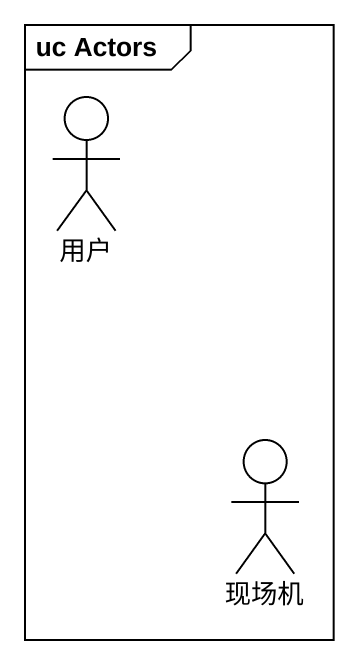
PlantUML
@startuml
mainframe uc Actors
actor 用户
actor 现场机
@enduml
